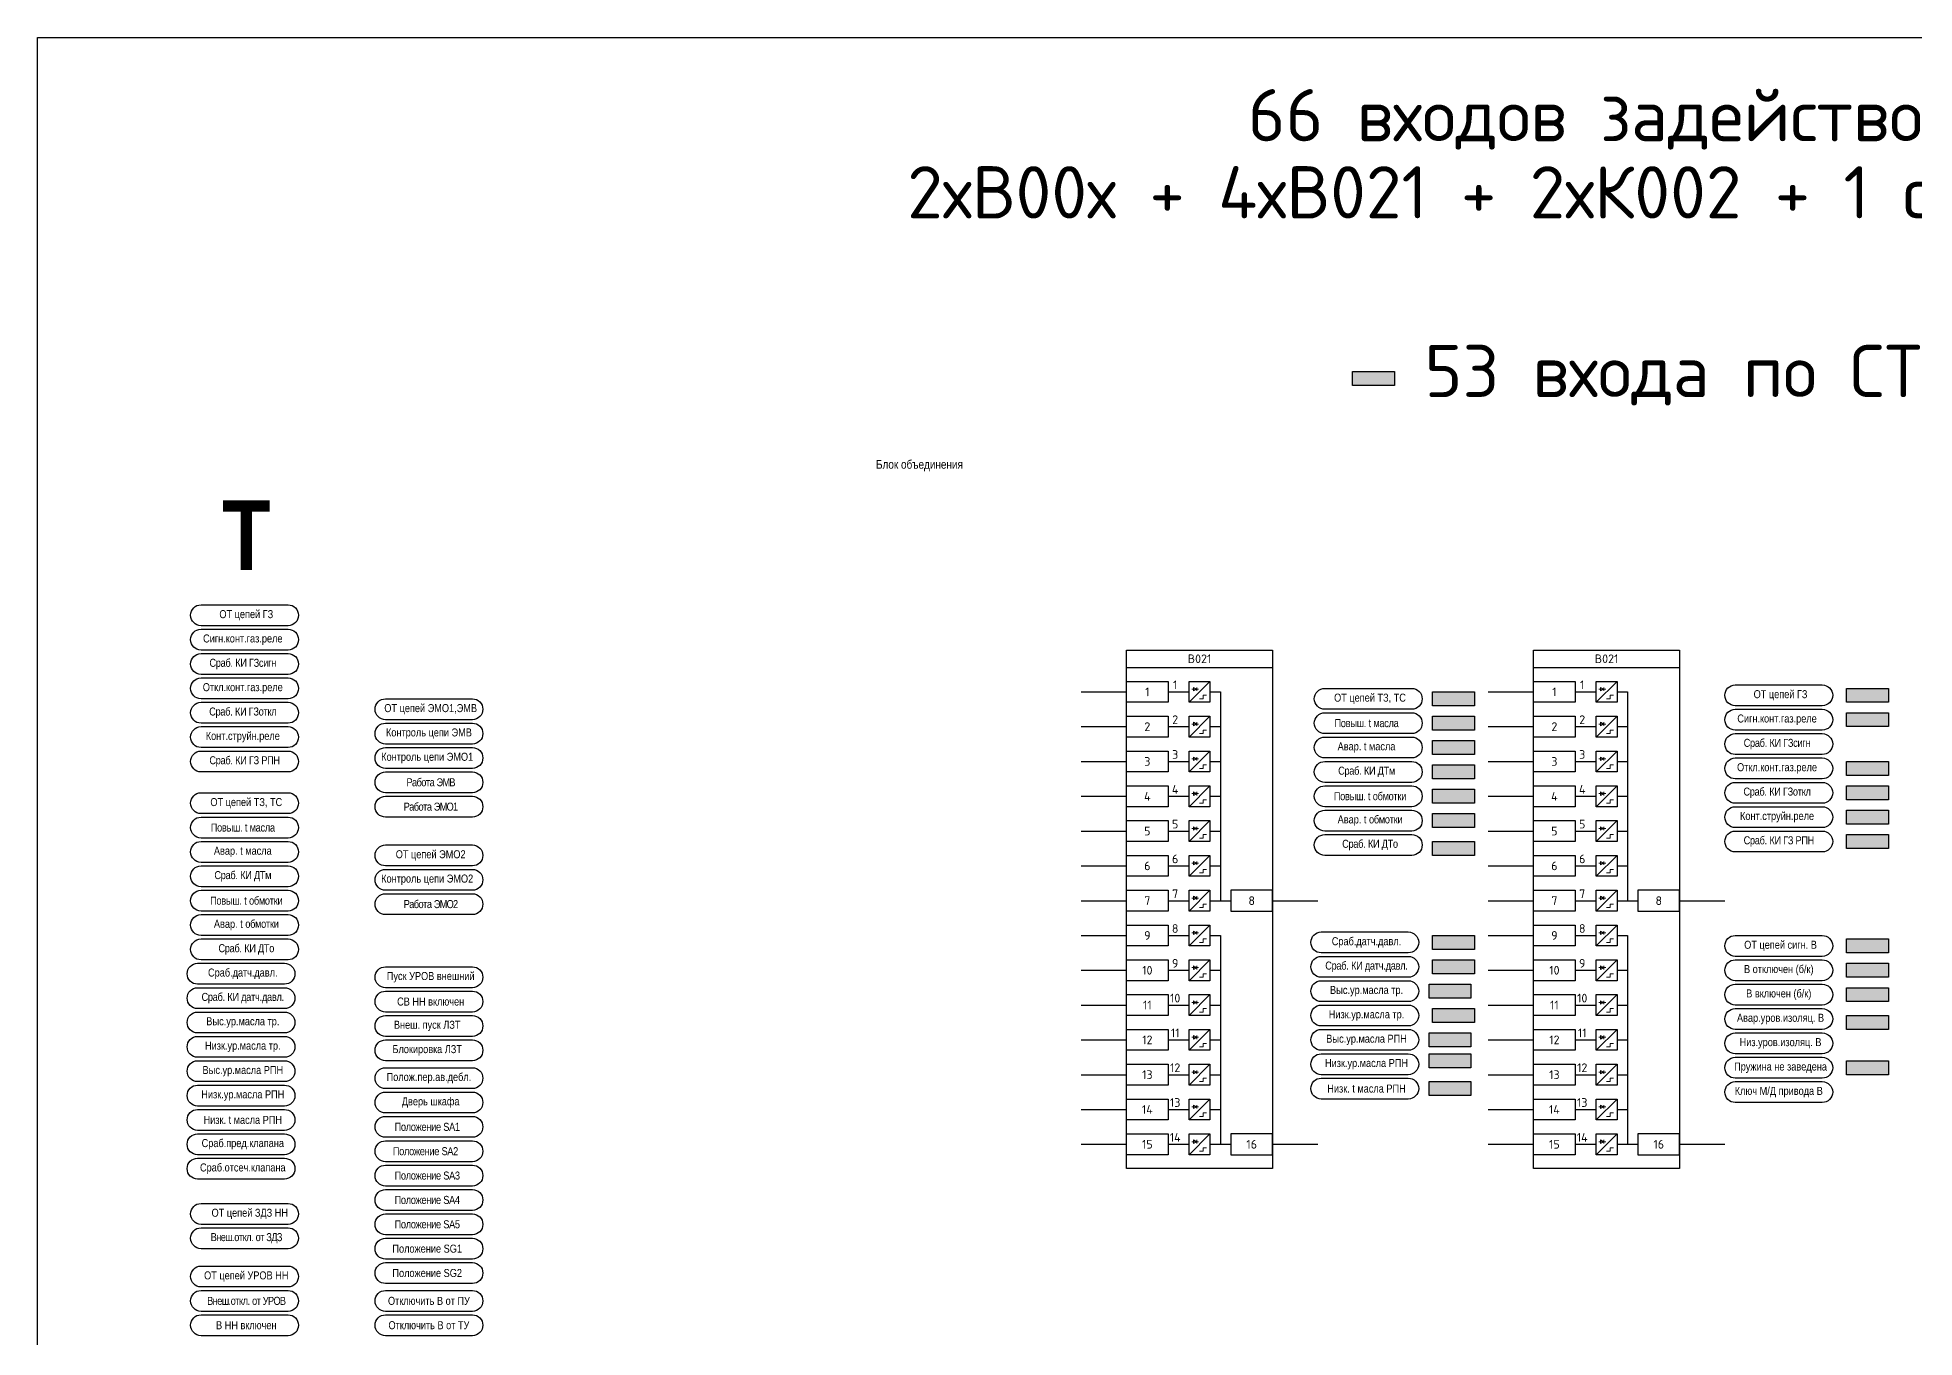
# Model space of a CAD drawing. Header units: millimetres. Extents: x 1491 to 6632, y -558 to 938.
# Drawn here: x 2745 to 3284, y 328 to 701 of the extents above; entities that cross this region are included whole.
import ezdxf
from ezdxf.enums import TextEntityAlignment as Align

# ---------------------------------------------------------------- set-up
doc = ezdxf.new("R2010")
doc.units = ezdxf.units.MM
doc.layers.add('_ОРЗ_0.3', color=7, linetype='Continuous', lineweight=30)
doc.layers.add('TEXT', color=7, linetype='Continuous', lineweight=25)
doc.layers.add('Основная', color=7, linetype='Continuous')
doc.styles.add('2.5_Gost_RD', font='ARIALN.TTF', dxfattribs={"height": 2.5})
doc.styles.add('2.5_ISOCPEUR', font='isocpeur.ttf', dxfattribs={"width": 0.9, "height": 2.5})
doc.styles.add('2.5_ISOCPEUR_1', font='isocpeur.ttf', dxfattribs={"height": 2.5})

# ---------------------------------------------------------------- blocks, each defined once
blk = doc.blocks.new('*U42')
at = {"layer": 'Основная', "color": 0}
for p, q in [((0, 0), (2, 0)), ((2, 0), (40, 0)), ((40, 0), (42, 0))]:
    blk.add_line(p, q, dxfattribs=at)
blk = doc.blocks.new('*U55')
at = {"lineweight": 13, "ltscale": 0.25}
blk.add_line((20.25, 1.25), (20.25, 0.25), dxfattribs=at)
for points in [[(0, 3), (12, 3), (12, -3), (0, -3)], [(18, 3), (24, 3), (24, -3), (18, -3)]]:
    blk.add_lwpolyline(points, close=True)
blk.add_lwpolyline([(20.25, 0.75), (19.25, 1.25), (19.25, 0.25), (20.25, 0.75)], dxfattribs=at)
at = {"lineweight": 13, "flags": 128}
for points in [[(19.5, 1.5, 0, 0, 0), (19.5, 2, 0.25, 0, 0), (19.5, 2.5, 0, 0, 0)], [(20, 1.5, 0, 0, 0), (20, 2, 0.25, 0, 0), (20, 2.5, 0, 0, 0)]]:
    blk.add_lwpolyline(points, format="xyseb", dxfattribs=at)
at = {"layer": 'Основная', "color": 0}
blk.add_line((12, 0), (18, 0), dxfattribs=at)
at = {"layer": 'Основная', "ltscale": 0.25}
blk.add_line((24, 3), (18, -3), dxfattribs=at)
at = {"layer": 'Основная', "color": 0, "lineweight": 13}
blk.add_line((18.75, 0.75), (20.75, 0.75), dxfattribs=at)
for p, q in [((21, -2), (22, -2)), ((22, -1), (23, -1)), ((22, -2), (22, -1))]:
    blk.add_line(p, q, dxfattribs=at).dxf.unprotected_set("ltscale", 0)
at = {"layer": 'Основная', "style": '2.5_ISOCPEUR'}
for tag, p in [('ОУ', (3, 6)), ('В', (6, 0)), ('K', (14, 2))]:
    blk.add_attdef(tag, text='', height=2.5, dxfattribs=at).set_placement(p, align=Align.MIDDLE_CENTER)
blk = doc.blocks.new('*U53')
blk.add_lwpolyline([(0, 3), (-12, 3), (-12, -3), (0, -3)], close=True)
at = {"layer": 'Основная', "style": '2.5_ISOCPEUR'}
for tag, p in [('ОУ', (-7, 10)), ('В', (-6, 0))]:
    blk.add_attdef(tag, text='', height=2.5, dxfattribs=at).set_placement(p, align=Align.MIDDLE_CENTER)

msp = doc.modelspace()

# ---------------------------------------------------------------- hatches: boundary and pattern name
at = {"ltscale": 100}
h = msp.add_hatch(color=3, dxfattribs=at)
h.dxf.hatch_style = 1
h.paths.add_polyline_path([(3135, 605), (3123, 605), (3123, 601), (3135, 601)])
h = msp.add_hatch(color=3, dxfattribs=at)
h.dxf.hatch_style = 1
h.paths.add_polyline_path([(3158, 513), (3146, 513), (3146, 509), (3158, 509)])
h = msp.add_hatch(color=3, dxfattribs=at)
h.dxf.hatch_style = 1
h.paths.add_polyline_path([(3277, 514), (3265, 514), (3265, 510), (3277, 510)])
h = msp.add_hatch(color=3, dxfattribs=at)
h.dxf.hatch_style = 1
h.paths.add_polyline_path([(3158, 506), (3146, 506), (3146, 502), (3158, 502)])
h = msp.add_hatch(color=3, dxfattribs=at)
h.dxf.hatch_style = 1
h.paths.add_polyline_path([(3277, 507), (3265, 507), (3265, 503), (3277, 503)])
h = msp.add_hatch(color=3, dxfattribs=at)
h.dxf.hatch_style = 1
h.paths.add_polyline_path([(3158, 499), (3146, 499), (3146, 495), (3158, 495)])
h = msp.add_hatch(color=3, dxfattribs=at)
h.dxf.hatch_style = 1
h.paths.add_polyline_path([(3158, 492), (3146, 492), (3146, 488), (3158, 488)])
h = msp.add_hatch(color=3, dxfattribs=at)
h.dxf.hatch_style = 1
h.paths.add_polyline_path([(3277, 493), (3265, 493), (3265, 489), (3277, 489)])
h = msp.add_hatch(color=3, dxfattribs=at)
h.dxf.hatch_style = 1
h.paths.add_polyline_path([(3277, 486), (3265, 486), (3265, 482), (3277, 482)])
h = msp.add_hatch(color=3, dxfattribs=at)
h.dxf.hatch_style = 1
h.paths.add_polyline_path([(3158, 485), (3146, 485), (3146, 481), (3158, 481)])
h = msp.add_hatch(color=3, dxfattribs=at)
h.dxf.hatch_style = 1
h.paths.add_polyline_path([(3158, 478), (3146, 478), (3146, 474), (3158, 474)])
h = msp.add_hatch(color=3, dxfattribs=at)
h.dxf.hatch_style = 1
h.paths.add_polyline_path([(3277, 479), (3265, 479), (3265, 475), (3277, 475)])
h = msp.add_hatch(color=3, dxfattribs=at)
h.dxf.hatch_style = 1
h.paths.add_polyline_path([(3158, 470), (3146, 470), (3146, 466), (3158, 466)])
h = msp.add_hatch(color=3, dxfattribs=at)
h.dxf.hatch_style = 1
h.paths.add_polyline_path([(3277, 472), (3265, 472), (3265, 468), (3277, 468)])
h = msp.add_hatch(color=3, dxfattribs=at)
h.dxf.hatch_style = 1
h.paths.add_polyline_path([(3158, 443), (3146, 443), (3146, 439), (3158, 439)])
h = msp.add_hatch(color=3, dxfattribs=at)
h.dxf.hatch_style = 1
h.paths.add_polyline_path([(3277, 442), (3265, 442), (3265, 438), (3277, 438)])
h = msp.add_hatch(color=3, dxfattribs=at)
h.dxf.hatch_style = 1
h.paths.add_polyline_path([(3158, 436), (3146, 436), (3146, 432), (3158, 432)])
h = msp.add_hatch(color=3, dxfattribs=at)
h.dxf.hatch_style = 1
h.paths.add_polyline_path([(3277, 435), (3265, 435), (3265, 431), (3277, 431)])
h = msp.add_hatch(color=3, dxfattribs=at)
h.dxf.hatch_style = 1
h.paths.add_polyline_path([(3157, 429), (3145, 429), (3145, 425), (3157, 425)])
h = msp.add_hatch(color=3, dxfattribs=at)
h.dxf.hatch_style = 1
h.paths.add_polyline_path([(3277, 428), (3265, 428), (3265, 424), (3277, 424)])
h = msp.add_hatch(color=3, dxfattribs=at)
h.dxf.hatch_style = 1
h.paths.add_polyline_path([(3158, 422), (3146, 422), (3146, 418), (3158, 418)])
h = msp.add_hatch(color=3, dxfattribs=at)
h.dxf.hatch_style = 1
h.paths.add_polyline_path([(3277, 420), (3265, 420), (3265, 416), (3277, 416)])
h = msp.add_hatch(color=3, dxfattribs=at)
h.dxf.hatch_style = 1
h.paths.add_polyline_path([(3157, 415), (3145, 415), (3145, 411), (3157, 411)])
h = msp.add_hatch(color=3, dxfattribs=at)
h.dxf.hatch_style = 1
h.paths.add_polyline_path([(3157, 409), (3145, 409), (3145, 405), (3157, 405)])
h = msp.add_hatch(color=3, dxfattribs=at)
h.dxf.hatch_style = 1
h.paths.add_polyline_path([(3277, 407), (3265, 407), (3265, 403), (3277, 403)])
h = msp.add_hatch(color=3, dxfattribs=at)
h.dxf.hatch_style = 1
h.paths.add_polyline_path([(3157, 401), (3145, 401), (3145, 397), (3157, 397)])

# ---------------------------------------------------------------- linework, layer by layer
for p, q in [((3085, 513), (3085, 453)), ((3202, 513), (3202, 453)), ((3085, 443), (3085, 383)), ((3202, 443), (3202, 383))]:
    msp.add_line(p, q, dxfattribs=at)
for points in [[(2745, 701), (3821, 701), (3821, -171), (2745, -171)], [(3123, 605), (3135, 605), (3135, 601), (3123, 601)], [(3146, 513), (3158, 513), (3158, 509), (3146, 509)], [(3265, 514), (3277, 514), (3277, 510), (3265, 510)], [(3146, 506), (3158, 506), (3158, 502), (3146, 502)], [(3265, 507), (3277, 507), (3277, 503), (3265, 503)], [(3146, 499), (3158, 499), (3158, 495), (3146, 495)], [(3146, 492), (3158, 492), (3158, 488), (3146, 488)], [(3265, 493), (3277, 493), (3277, 489), (3265, 489)], [(3265, 486), (3277, 486), (3277, 482), (3265, 482)], [(3146, 485), (3158, 485), (3158, 481), (3146, 481)], [(3146, 478), (3158, 478), (3158, 474), (3146, 474)], [(3265, 479), (3277, 479), (3277, 475), (3265, 475)], [(3146, 470), (3158, 470), (3158, 466), (3146, 466)], [(3265, 472), (3277, 472), (3277, 468), (3265, 468)], [(3146, 443), (3158, 443), (3158, 439), (3146, 439)], [(3265, 442), (3277, 442), (3277, 438), (3265, 438)], [(3146, 436), (3158, 436), (3158, 432), (3146, 432)], [(3265, 435), (3277, 435), (3277, 431), (3265, 431)], [(3145, 429), (3157, 429), (3157, 425), (3145, 425)], [(3265, 428), (3277, 428), (3277, 424), (3265, 424)], [(3146, 422), (3158, 422), (3158, 418), (3146, 418)], [(3265, 420), (3277, 420), (3277, 416), (3265, 416)], [(3145, 415), (3157, 415), (3157, 411), (3145, 411)], [(3145, 409), (3157, 409), (3157, 405), (3145, 405)], [(3265, 407), (3277, 407), (3277, 403), (3265, 403)], [(3145, 401), (3157, 401), (3157, 397), (3145, 397)]]:
    msp.add_lwpolyline(points, close=True, dxfattribs=at)
at = {"color": 2, "ltscale": 100}
for points in [[(2792, 532, -1), (2792, 538), (2817, 538, -1), (2817, 532)], [(2792, 525, -1), (2792, 531), (2817, 531, -1), (2817, 525)], [(2792, 518, -1), (2792, 524), (2817, 524, -1), (2817, 518)], [(2792, 511, -1), (2792, 517), (2817, 517, -1), (2817, 511)], [(3233, 509, -1), (3233, 515), (3258, 515, -1), (3258, 509)], [(2792, 504, -1), (2792, 510), (2817, 510, -1), (2817, 504)], [(3233, 502, -1), (3233, 508), (3258, 508, -1), (3258, 502)], [(2792, 497, -1), (2792, 503), (2817, 503, -1), (2817, 497)], [(3233, 495, -1), (3233, 501), (3258, 501, -1), (3258, 495)], [(2792, 490, -1), (2792, 496), (2817, 496, -1), (2817, 490)], [(3233, 488, -1), (3233, 494), (3258, 494, -1), (3258, 488)], [(3233, 481, -1), (3233, 487), (3258, 487, -1), (3258, 481)], [(3233, 474, -1), (3233, 480), (3258, 480, -1), (3258, 474)], [(3233, 467, -1), (3233, 473), (3258, 473, -1), (3258, 467)]]:
    msp.add_lwpolyline(points, format="xyb", close=True, dxfattribs=at)
at = {"ltscale": 100}
for points in [[(3045, 513), (3058, 513)], [(3082, 513), (3085, 513)], [(3162, 513), (3175, 513)], [(3199, 513), (3202, 513)], [(3045, 503), (3058, 503)], [(3082, 503), (3085, 503)], [(3162, 503), (3175, 503)], [(3199, 503), (3202, 503)], [(3045, 493), (3058, 493)], [(3082, 493), (3085, 493)], [(3162, 493), (3175, 493)], [(3199, 493), (3202, 493)], [(3045, 483), (3058, 483)], [(3082, 483), (3085, 483)], [(3162, 483), (3175, 483)], [(3199, 483), (3202, 483)], [(3045, 473), (3058, 473)], [(3082, 473), (3085, 473)], [(3162, 473), (3175, 473)], [(3199, 473), (3202, 473)], [(3045, 463), (3058, 463)], [(3082, 463), (3085, 463)], [(3162, 463), (3175, 463)], [(3199, 463), (3202, 463)], [(3045, 453), (3058, 453)], [(3082, 453), (3088, 453)], [(3100, 453), (3113, 453)], [(3162, 453), (3175, 453)], [(3199, 453), (3205, 453)], [(3217, 453), (3230, 453)], [(3045, 443), (3058, 443)], [(3082, 443), (3085, 443)], [(3162, 443), (3175, 443)], [(3199, 443), (3202, 443)], [(3045, 433), (3058, 433)], [(3082, 433), (3085, 433)], [(3162, 433), (3175, 433)], [(3199, 433), (3202, 433)], [(3045, 423), (3058, 423)], [(3082, 423), (3085, 423)], [(3162, 423), (3175, 423)], [(3199, 423), (3202, 423)], [(3045, 413), (3058, 413)], [(3082, 413), (3085, 413)], [(3162, 413), (3175, 413)], [(3199, 413), (3202, 413)], [(3045, 403), (3058, 403)], [(3082, 403), (3085, 403)], [(3162, 403), (3175, 403)], [(3199, 403), (3202, 403)], [(3045, 393), (3058, 393)], [(3082, 393), (3085, 393)], [(3162, 393), (3175, 393)], [(3199, 393), (3202, 393)], [(3045, 383), (3058, 383)], [(3082, 383), (3085, 383)], [(3082, 383), (3088, 383)], [(3100, 383), (3113, 383)], [(3162, 383), (3175, 383)], [(3199, 383), (3202, 383)], [(3199, 383), (3205, 383)], [(3217, 383), (3230, 383)]]:
    msp.add_lwpolyline(points, dxfattribs=at)
at = {"color": 1, "ltscale": 100}
for points in [[(3115, 508, -1), (3115, 514), (3140, 514, -1), (3140, 508)], [(3115, 501, -1), (3115, 507), (3140, 507, -1), (3140, 501)], [(3115, 494, -1), (3115, 500), (3140, 500, -1), (3140, 494)], [(3115, 487, -1), (3115, 493), (3140, 493, -1), (3140, 487)], [(3115, 480, -1), (3115, 486), (3140, 486, -1), (3140, 480)], [(2792, 478, -1), (2792, 484), (2817, 484, -1), (2817, 478)], [(2792, 471, -1), (2792, 477), (2817, 477, -1), (2817, 471)], [(3115, 473, -1), (3115, 479), (3140, 479, -1), (3140, 473)], [(2792, 464, -1), (2792, 470), (2817, 470, -1), (2817, 464)], [(3115, 466, -1), (3115, 472), (3140, 472, -1), (3140, 466)], [(2792, 457, -1), (2792, 463), (2817, 463, -1), (2817, 457)], [(2792, 450, -1), (2792, 456), (2817, 456, -1), (2817, 450)], [(2792, 443, -1), (2792, 449), (2817, 449, -1), (2817, 443)], [(3114, 438, -1), (3114, 444), (3139, 444, -1), (3139, 438)], [(2792, 436, -1), (2792, 442), (2817, 442, -1), (2817, 436)], [(3114, 431, -1), (3114, 437), (3139, 437, -1), (3139, 431)], [(2791, 429, -1), (2791, 435), (2816, 435, -1), (2816, 429)], [(2791, 422, -1), (2791, 428), (2816, 428, -1), (2816, 422)], [(3114, 424, -1), (3114, 430), (3139, 430, -1), (3139, 424)], [(2791, 415, -1), (2791, 421), (2816, 421, -1), (2816, 415)], [(3114, 417, -1), (3114, 423), (3139, 423, -1), (3139, 417)], [(3114, 410, -1), (3114, 416), (3139, 416, -1), (3139, 410)], [(2791, 408, -1), (2791, 414), (2816, 414, -1), (2816, 408)], [(2791, 401, -1), (2791, 407), (2816, 407, -1), (2816, 401)], [(3114, 403, -1), (3114, 409), (3139, 409, -1), (3139, 403)], [(2791, 394, -1), (2791, 400), (2816, 400, -1), (2816, 394)], [(3114, 396, -1), (3114, 402), (3139, 402, -1), (3139, 396)], [(2791, 387, -1), (2791, 393), (2816, 393, -1), (2816, 387)], [(2791, 380, -1), (2791, 386), (2816, 386, -1), (2816, 380)], [(2791, 373, -1), (2791, 379), (2816, 379, -1), (2816, 373)], [(2791, 373, -1), (2791, 379), (2816, 379, -1), (2816, 373)]]:
    msp.add_lwpolyline(points, format="xyb", close=True, dxfattribs=at)
at = {"color": 30, "ltscale": 100, "true_color": 0xf26722}
for points in [[(2845, 505, -1), (2845, 511), (2870, 511, -1), (2870, 505)], [(2845, 498, -1), (2845, 504), (2870, 504, -1), (2870, 498)], [(2845, 491, -1), (2845, 497), (2870, 497, -1), (2870, 491)], [(2845, 484, -1), (2845, 490), (2870, 490, -1), (2870, 484)], [(2845, 477, -1), (2845, 483), (2870, 483, -1), (2870, 477)]]:
    msp.add_lwpolyline(points, format="xyb", close=True, dxfattribs=at)
at = {"color": 85, "ltscale": 100, "true_color": 0x58ba48}
for points in [[(2845, 463, -1), (2845, 469), (2870, 469, -1), (2870, 463)], [(2845, 456, -1), (2845, 462), (2870, 462, -1), (2870, 456)], [(2845, 449, -1), (2845, 455), (2870, 455, -1), (2870, 449)]]:
    msp.add_lwpolyline(points, format="xyb", close=True, dxfattribs=at)
at = {"color": 6, "ltscale": 100}
for points in [[(3233, 437, -1), (3233, 443), (3258, 443, -1), (3258, 437)], [(3233, 430, -1), (3233, 436), (3258, 436, -1), (3258, 430)], [(3233, 423, -1), (3233, 429), (3258, 429, -1), (3258, 423)], [(3233, 416, -1), (3233, 422), (3258, 422, -1), (3258, 416)], [(3233, 409, -1), (3233, 415), (3258, 415, -1), (3258, 409)], [(3233, 402, -1), (3233, 408), (3258, 408, -1), (3258, 402)], [(3233, 395, -1), (3233, 401), (3258, 401, -1), (3258, 395)]]:
    msp.add_lwpolyline(points, format="xyb", close=True, dxfattribs=at)
at = {"ltscale": 100}
for points in [[(2845, 428, -1), (2845, 434), (2870, 434, -1), (2870, 428)], [(2845, 421, -1), (2845, 427), (2870, 427, -1), (2870, 421)], [(2845, 414, -1), (2845, 420), (2870, 420, -1), (2870, 414)], [(2845, 407, -1), (2845, 413), (2870, 413, -1), (2870, 407)], [(2845, 399, -1), (2845, 405), (2870, 405, -1), (2870, 399)], [(2845, 392, -1), (2845, 398), (2870, 398, -1), (2870, 392)], [(2845, 385, -1), (2845, 391), (2870, 391, -1), (2870, 385)], [(2845, 378, -1), (2845, 384), (2870, 384, -1), (2870, 378)], [(2845, 371, -1), (2845, 377), (2870, 377, -1), (2870, 371)], [(2845, 364, -1), (2845, 370), (2870, 370, -1), (2870, 364)], [(2845, 357, -1), (2845, 363), (2870, 363, -1), (2870, 357)], [(2845, 350, -1), (2845, 356), (2870, 356, -1), (2870, 350)], [(2845, 343, -1), (2845, 349), (2870, 349, -1), (2870, 343)], [(2845, 335, -1), (2845, 341), (2870, 341, -1), (2870, 335)], [(2845, 328, -1), (2845, 334), (2870, 334, -1), (2870, 328)]]:
    msp.add_lwpolyline(points, format="xyb", close=True, dxfattribs=at)
at = {"color": 3, "ltscale": 100}
for points in [[(2792, 360, -1), (2792, 366), (2817, 366, -1), (2817, 360)], [(2792, 353, -1), (2792, 359), (2817, 359, -1), (2817, 353)]]:
    msp.add_lwpolyline(points, format="xyb", close=True, dxfattribs=at)
at = {"color": 4, "ltscale": 100}
for points in [[(2792, 342, -1), (2792, 348), (2817, 348, -1), (2817, 342)], [(2792, 335, -1), (2792, 341), (2817, 341, -1), (2817, 335)], [(2792, 328, -1), (2792, 334), (2817, 334, -1), (2817, 328)]]:
    msp.add_lwpolyline(points, format="xyb", close=True, dxfattribs=at)
at = {"layer": '_ОРЗ_0.3', "ltscale": 100}
for points in [[(3058, 525), (3100, 525), (3100, 376), (3058, 376)], [(3175, 525), (3217, 525), (3217, 376), (3175, 376)]]:
    msp.add_lwpolyline(points, close=True, dxfattribs=at)

# ---------------------------------------------------------------- block references
at = {"ltscale": 0.25}
for p in [(3058, 520), (3175, 520)]:
    msp.add_blockref('*U42', p, dxfattribs=at)
at = {"layer": '_ОРЗ_0.3', "ltscale": 0.25}
ref = msp.add_blockref('*U55', (3058, 513), dxfattribs=at)
ref.add_attrib('В', '1', dxfattribs={"layer": 'Основная', "height": 2.5, "style": '2.5_ISOCPEUR'}).set_placement((3064, 513), align=Align.MIDDLE_CENTER)
ref.add_attrib('K', '1', dxfattribs={"layer": 'Основная', "height": 2.5, "style": '2.5_ISOCPEUR'}).set_placement((3072, 515), align=Align.MIDDLE_CENTER)
ref = msp.add_blockref('*U55', (3175, 513), dxfattribs=at)
ref.add_attrib('В', '1', dxfattribs={"layer": 'Основная', "height": 2.5, "style": '2.5_ISOCPEUR'}).set_placement((3181, 513), align=Align.MIDDLE_CENTER)
ref.add_attrib('K', '1', dxfattribs={"layer": 'Основная', "height": 2.5, "style": '2.5_ISOCPEUR'}).set_placement((3189, 515), align=Align.MIDDLE_CENTER)
ref = msp.add_blockref('*U55', (3058, 503), dxfattribs=at)
ref.add_attrib('В', '2', dxfattribs={"layer": 'Основная', "height": 2.5, "style": '2.5_ISOCPEUR'}).set_placement((3064, 503), align=Align.MIDDLE_CENTER)
ref.add_attrib('K', '2', dxfattribs={"layer": 'Основная', "height": 2.5, "style": '2.5_ISOCPEUR'}).set_placement((3072, 505), align=Align.MIDDLE_CENTER)
ref = msp.add_blockref('*U55', (3175, 503), dxfattribs=at)
ref.add_attrib('В', '2', dxfattribs={"layer": 'Основная', "height": 2.5, "style": '2.5_ISOCPEUR'}).set_placement((3181, 503), align=Align.MIDDLE_CENTER)
ref.add_attrib('K', '2', dxfattribs={"layer": 'Основная', "height": 2.5, "style": '2.5_ISOCPEUR'}).set_placement((3189, 505), align=Align.MIDDLE_CENTER)
ref = msp.add_blockref('*U55', (3058, 493), dxfattribs=at)
ref.add_attrib('В', '3', dxfattribs={"layer": 'Основная', "height": 2.5, "style": '2.5_ISOCPEUR'}).set_placement((3064, 493), align=Align.MIDDLE_CENTER)
ref.add_attrib('K', '3', dxfattribs={"layer": 'Основная', "height": 2.5, "style": '2.5_ISOCPEUR'}).set_placement((3072, 495), align=Align.MIDDLE_CENTER)
ref = msp.add_blockref('*U55', (3175, 493), dxfattribs=at)
ref.add_attrib('В', '3', dxfattribs={"layer": 'Основная', "height": 2.5, "style": '2.5_ISOCPEUR'}).set_placement((3181, 493), align=Align.MIDDLE_CENTER)
ref.add_attrib('K', '3', dxfattribs={"layer": 'Основная', "height": 2.5, "style": '2.5_ISOCPEUR'}).set_placement((3189, 495), align=Align.MIDDLE_CENTER)
ref = msp.add_blockref('*U55', (3058, 483), dxfattribs=at)
ref.add_attrib('В', '4', dxfattribs={"layer": 'Основная', "height": 2.5, "style": '2.5_ISOCPEUR'}).set_placement((3064, 483), align=Align.MIDDLE_CENTER)
ref.add_attrib('K', '4', dxfattribs={"layer": 'Основная', "height": 2.5, "style": '2.5_ISOCPEUR'}).set_placement((3072, 485), align=Align.MIDDLE_CENTER)
ref = msp.add_blockref('*U55', (3175, 483), dxfattribs=at)
ref.add_attrib('В', '4', dxfattribs={"layer": 'Основная', "height": 2.5, "style": '2.5_ISOCPEUR'}).set_placement((3181, 483), align=Align.MIDDLE_CENTER)
ref.add_attrib('K', '4', dxfattribs={"layer": 'Основная', "height": 2.5, "style": '2.5_ISOCPEUR'}).set_placement((3189, 485), align=Align.MIDDLE_CENTER)
ref = msp.add_blockref('*U55', (3058, 473), dxfattribs=at)
ref.add_attrib('В', '5', dxfattribs={"layer": 'Основная', "height": 2.5, "style": '2.5_ISOCPEUR'}).set_placement((3064, 473), align=Align.MIDDLE_CENTER)
ref.add_attrib('K', '5', dxfattribs={"layer": 'Основная', "height": 2.5, "style": '2.5_ISOCPEUR'}).set_placement((3072, 475), align=Align.MIDDLE_CENTER)
ref = msp.add_blockref('*U55', (3175, 473), dxfattribs=at)
ref.add_attrib('В', '5', dxfattribs={"layer": 'Основная', "height": 2.5, "style": '2.5_ISOCPEUR'}).set_placement((3181, 473), align=Align.MIDDLE_CENTER)
ref.add_attrib('K', '5', dxfattribs={"layer": 'Основная', "height": 2.5, "style": '2.5_ISOCPEUR'}).set_placement((3189, 475), align=Align.MIDDLE_CENTER)
ref = msp.add_blockref('*U55', (3058, 463), dxfattribs=at)
ref.add_attrib('В', '6', dxfattribs={"layer": 'Основная', "height": 2.5, "style": '2.5_ISOCPEUR'}).set_placement((3064, 463), align=Align.MIDDLE_CENTER)
ref.add_attrib('K', '6', dxfattribs={"layer": 'Основная', "height": 2.5, "style": '2.5_ISOCPEUR'}).set_placement((3072, 465), align=Align.MIDDLE_CENTER)
ref = msp.add_blockref('*U55', (3175, 463), dxfattribs=at)
ref.add_attrib('В', '6', dxfattribs={"layer": 'Основная', "height": 2.5, "style": '2.5_ISOCPEUR'}).set_placement((3181, 463), align=Align.MIDDLE_CENTER)
ref.add_attrib('K', '6', dxfattribs={"layer": 'Основная', "height": 2.5, "style": '2.5_ISOCPEUR'}).set_placement((3189, 465), align=Align.MIDDLE_CENTER)
ref = msp.add_blockref('*U55', (3058, 453), dxfattribs=at)
ref.add_attrib('В', '7', dxfattribs={"layer": 'Основная', "height": 2.5, "style": '2.5_ISOCPEUR'}).set_placement((3064, 453), align=Align.MIDDLE_CENTER)
ref.add_attrib('K', '7', dxfattribs={"layer": 'Основная', "height": 2.5, "style": '2.5_ISOCPEUR'}).set_placement((3072, 455), align=Align.MIDDLE_CENTER)
ref = msp.add_blockref('*U53', (3100, 453), dxfattribs=at)
ref.add_attrib('В', '8', dxfattribs={"layer": 'Основная', "height": 2.5, "style": '2.5_ISOCPEUR'}).set_placement((3094, 453), align=Align.MIDDLE_CENTER)
ref = msp.add_blockref('*U55', (3175, 453), dxfattribs=at)
ref.add_attrib('В', '7', dxfattribs={"layer": 'Основная', "height": 2.5, "style": '2.5_ISOCPEUR'}).set_placement((3181, 453), align=Align.MIDDLE_CENTER)
ref.add_attrib('K', '7', dxfattribs={"layer": 'Основная', "height": 2.5, "style": '2.5_ISOCPEUR'}).set_placement((3189, 455), align=Align.MIDDLE_CENTER)
ref = msp.add_blockref('*U53', (3217, 453), dxfattribs=at)
ref.add_attrib('В', '8', dxfattribs={"layer": 'Основная', "height": 2.5, "style": '2.5_ISOCPEUR'}).set_placement((3211, 453), align=Align.MIDDLE_CENTER)
ref = msp.add_blockref('*U55', (3058, 443), dxfattribs=at)
ref.add_attrib('В', '9', dxfattribs={"layer": 'Основная', "height": 2.5, "style": '2.5_ISOCPEUR'}).set_placement((3064, 443), align=Align.MIDDLE_CENTER)
ref.add_attrib('K', '8', dxfattribs={"layer": 'Основная', "height": 2.5, "style": '2.5_ISOCPEUR'}).set_placement((3072, 445), align=Align.MIDDLE_CENTER)
ref = msp.add_blockref('*U55', (3175, 443), dxfattribs=at)
ref.add_attrib('В', '9', dxfattribs={"layer": 'Основная', "height": 2.5, "style": '2.5_ISOCPEUR'}).set_placement((3181, 443), align=Align.MIDDLE_CENTER)
ref.add_attrib('K', '8', dxfattribs={"layer": 'Основная', "height": 2.5, "style": '2.5_ISOCPEUR'}).set_placement((3189, 445), align=Align.MIDDLE_CENTER)
ref = msp.add_blockref('*U55', (3058, 433), dxfattribs=at)
ref.add_attrib('В', '10', dxfattribs={"layer": 'Основная', "height": 2.5, "style": '2.5_ISOCPEUR'}).set_placement((3064, 433), align=Align.MIDDLE_CENTER)
ref.add_attrib('K', '9', dxfattribs={"layer": 'Основная', "height": 2.5, "style": '2.5_ISOCPEUR'}).set_placement((3072, 435), align=Align.MIDDLE_CENTER)
ref = msp.add_blockref('*U55', (3175, 433), dxfattribs=at)
ref.add_attrib('В', '10', dxfattribs={"layer": 'Основная', "height": 2.5, "style": '2.5_ISOCPEUR'}).set_placement((3181, 433), align=Align.MIDDLE_CENTER)
ref.add_attrib('K', '9', dxfattribs={"layer": 'Основная', "height": 2.5, "style": '2.5_ISOCPEUR'}).set_placement((3189, 435), align=Align.MIDDLE_CENTER)
ref = msp.add_blockref('*U55', (3058, 423), dxfattribs=at)
ref.add_attrib('В', '11', dxfattribs={"layer": 'Основная', "height": 2.5, "style": '2.5_ISOCPEUR'}).set_placement((3064, 423), align=Align.MIDDLE_CENTER)
ref.add_attrib('K', '10', dxfattribs={"layer": 'Основная', "height": 2.5, "style": '2.5_ISOCPEUR'}).set_placement((3072, 425), align=Align.MIDDLE_CENTER)
ref = msp.add_blockref('*U55', (3175, 423), dxfattribs=at)
ref.add_attrib('В', '11', dxfattribs={"layer": 'Основная', "height": 2.5, "style": '2.5_ISOCPEUR'}).set_placement((3181, 423), align=Align.MIDDLE_CENTER)
ref.add_attrib('K', '10', dxfattribs={"layer": 'Основная', "height": 2.5, "style": '2.5_ISOCPEUR'}).set_placement((3189, 425), align=Align.MIDDLE_CENTER)
ref = msp.add_blockref('*U55', (3058, 413), dxfattribs=at)
ref.add_attrib('В', '12', dxfattribs={"layer": 'Основная', "height": 2.5, "style": '2.5_ISOCPEUR'}).set_placement((3064, 413), align=Align.MIDDLE_CENTER)
ref.add_attrib('K', '11', dxfattribs={"layer": 'Основная', "height": 2.5, "style": '2.5_ISOCPEUR'}).set_placement((3072, 415), align=Align.MIDDLE_CENTER)
ref = msp.add_blockref('*U55', (3175, 413), dxfattribs=at)
ref.add_attrib('В', '12', dxfattribs={"layer": 'Основная', "height": 2.5, "style": '2.5_ISOCPEUR'}).set_placement((3181, 413), align=Align.MIDDLE_CENTER)
ref.add_attrib('K', '11', dxfattribs={"layer": 'Основная', "height": 2.5, "style": '2.5_ISOCPEUR'}).set_placement((3189, 415), align=Align.MIDDLE_CENTER)
ref = msp.add_blockref('*U55', (3058, 403), dxfattribs=at)
ref.add_attrib('В', '13', dxfattribs={"layer": 'Основная', "height": 2.5, "style": '2.5_ISOCPEUR'}).set_placement((3064, 403), align=Align.MIDDLE_CENTER)
ref.add_attrib('K', '12', dxfattribs={"layer": 'Основная', "height": 2.5, "style": '2.5_ISOCPEUR'}).set_placement((3072, 405), align=Align.MIDDLE_CENTER)
ref = msp.add_blockref('*U55', (3175, 403), dxfattribs=at)
ref.add_attrib('В', '13', dxfattribs={"layer": 'Основная', "height": 2.5, "style": '2.5_ISOCPEUR'}).set_placement((3181, 403), align=Align.MIDDLE_CENTER)
ref.add_attrib('K', '12', dxfattribs={"layer": 'Основная', "height": 2.5, "style": '2.5_ISOCPEUR'}).set_placement((3189, 405), align=Align.MIDDLE_CENTER)
ref = msp.add_blockref('*U55', (3058, 393), dxfattribs=at)
ref.add_attrib('В', '14', dxfattribs={"layer": 'Основная', "height": 2.5, "style": '2.5_ISOCPEUR'}).set_placement((3064, 393), align=Align.MIDDLE_CENTER)
ref.add_attrib('K', '13', dxfattribs={"layer": 'Основная', "height": 2.5, "style": '2.5_ISOCPEUR'}).set_placement((3072, 395), align=Align.MIDDLE_CENTER)
ref = msp.add_blockref('*U55', (3175, 393), dxfattribs=at)
ref.add_attrib('В', '14', dxfattribs={"layer": 'Основная', "height": 2.5, "style": '2.5_ISOCPEUR'}).set_placement((3181, 393), align=Align.MIDDLE_CENTER)
ref.add_attrib('K', '13', dxfattribs={"layer": 'Основная', "height": 2.5, "style": '2.5_ISOCPEUR'}).set_placement((3189, 395), align=Align.MIDDLE_CENTER)
ref = msp.add_blockref('*U55', (3058, 383), dxfattribs=at)
ref.add_attrib('В', '15', dxfattribs={"layer": 'Основная', "height": 2.5, "style": '2.5_ISOCPEUR'}).set_placement((3064, 383), align=Align.MIDDLE_CENTER)
ref.add_attrib('K', '14', dxfattribs={"layer": 'Основная', "height": 2.5, "style": '2.5_ISOCPEUR'}).set_placement((3072, 385), align=Align.MIDDLE_CENTER)
ref = msp.add_blockref('*U53', (3100, 383), dxfattribs=at)
ref.add_attrib('В', '16', dxfattribs={"layer": 'Основная', "height": 2.5, "style": '2.5_ISOCPEUR'}).set_placement((3094, 383), align=Align.MIDDLE_CENTER)
ref = msp.add_blockref('*U55', (3175, 383), dxfattribs=at)
ref.add_attrib('В', '15', dxfattribs={"layer": 'Основная', "height": 2.5, "style": '2.5_ISOCPEUR'}).set_placement((3181, 383), align=Align.MIDDLE_CENTER)
ref.add_attrib('K', '14', dxfattribs={"layer": 'Основная', "height": 2.5, "style": '2.5_ISOCPEUR'}).set_placement((3189, 385), align=Align.MIDDLE_CENTER)
ref = msp.add_blockref('*U53', (3217, 383), dxfattribs=at)
ref.add_attrib('В', '16', dxfattribs={"layer": 'Основная', "height": 2.5, "style": '2.5_ISOCPEUR'}).set_placement((3211, 383), align=Align.MIDDLE_CENTER)

# ---------------------------------------------------------------- texts
at = {"ltscale": 0.25, "attachment_point": 5, "style": '2.5_ISOCPEUR_1'}
for s, insert, char_height, width in [('66 входов задействовано', (3211, 677.5), 15, 356.9341), ('2хВ00х + 4хВ021 + 2хК002 + {\\C3;1 слот резервный}', (3212, 654.5), 15, 525.8681), ('53 входа по СТО', (3221, 604), 15, 356.9341), ('B021', (3079, 522.5), 2.5, 42), ('B021', (3196, 522.5), 2.5, 42)]:
    msp.add_mtext(s, dxfattribs=dict(at, insert=insert, char_height=char_height, width=width))
at = {"ltscale": 100, "attachment_point": 5, "style": '2.5_Gost_RD'}
for s, insert, char_height, width in [('\\pxsm0.7;Блок объединения', (2998.5, 578), 2.5, 41), ('{\\fArial Narrow|b1|i0|c204|p34;Т}', (2805, 558), 20, 1350), ('\\A1;\\pxsm0.7;Конт.струйн.реле', (2804, 500), 2.3, 31), ('\\A1;\\pxsm0.7;{\\T0.95;Сраб. КИ ГЗ РПН}', (2804.5, 493), 2.3, 31), ('\\A1;\\pxsm0.7;Конт.струйн.реле', (3245, 477), 2.3, 31), ('\\A1;\\pxsm0.7;{\\T0.95;Сраб. КИ ГЗ РПН}', (3245.5, 470), 2.3, 31), ('Пуск УРОВ внешний', (2858, 431), 2.3, 31), ('\\A1;\\pxsm0.7;Выс.ур.масла тр.', (3127, 427), 2.3, 31), ('СВ НН включен', (2858, 424), 2.3, 31), ('\\A1;\\pxsm0.7;Низк.ур.масла тр.', (3127, 420), 2.3, 29.7748), ('\\A1;\\pxsm0.7;Выс.ур.масла тр.', (2804, 418), 2.3, 31), ('\\A1;\\pxsm0.7;Низк.ур.масла тр.', (2804, 411), 2.3, 29.7748), ('\\A1;\\pxsm0.7;Выс.ур.масла РПН', (3127, 413), 2.3, 31), ('\\A1;\\pxsm0.7;Выс.ур.масла РПН', (2804, 404), 2.3, 31), ('\\A1;\\pxsm0.7;Низк.ур.масла РПН', (3127, 406), 2.3, 29.7748), ('\\pxsm0.7;Полож.пер.ав.дебл.', (2857.5, 402), 2.3, 31), ('\\A1;\\pxsm0.7;Низк. t масла РПН', (3127, 399), 2.3, 29.7748), ('\\A1;\\pxsm0.7;Низк.ур.масла РПН', (2804, 397), 2.3, 29.7748), ('\\A1;\\pxsm0.7;Низк. t масла РПН', (2804, 390), 2.3, 29.7748), ('\\A1;\\pxsm0.7;Сраб.пред.клапана', (2804, 383), 2.3, 31), ('\\A1;\\pxsm0.7;Сраб.отсеч.клапана', (2804, 376), 2.3, 31), ('\\pxsm0.7;ОТ цепей ЗДЗ НН', (2806, 363), 2.3, 31), ('\\pxsm0.7;{\\T0.9;Внеш.откл. от ЗДЗ}', (2805, 356), 2.3, 31), ('\\pxsm0.7;ОТ цепей УРОВ НН', (2805, 345), 2.3, 31), ('\\pxsm0.7;{\\T0.9;Внеш.откл. от УРОВ}', (2805, 338), 2.3, 31), ('В НН включен', (2805, 331), 2.3, 28)]:
    msp.add_mtext(s, dxfattribs=dict(at, insert=insert, char_height=char_height, width=width))
at = {"color": 6, "ltscale": 100, "insert": (3246, 440), "char_height": 2.3, "width": 31, "attachment_point": 5, "style": '2.5_Gost_RD'}
msp.add_mtext('\\pxsm0.7;ОТ цепей сигн. В', dxfattribs=at)
at = {"layer": 'TEXT', "ltscale": 100, "char_height": 2.3, "attachment_point": 5, "style": '2.5_Gost_RD'}
for s, insert, width in [('\\pxsm0.7;ОТ цепей ГЗ', (2805, 535), 31), ('\\A1;\\pxsm0.7;Сигн.конт.газ.реле', (2804, 528), 31), ('\\A1;\\pxsm0.7;{\\T0.95;Сраб. КИ ГЗсигн}', (2804, 521), 31), ('\\A1;\\pxsm0.7;Откл.конт.газ.реле', (2804, 514), 31), ('\\pxsm0.7;ОТ цепей ТЗ, ТС', (3128, 511), 31), ('\\pxsm0.7;ОТ цепей ГЗ', (3246, 512), 31), ('\\A1;\\pxsm0.7;{\\T0.95;Сраб. КИ ГЗоткл}', (2804, 507), 31), ('\\pxsm0.7;ОТ цепей ЭМО1,ЭМВ', (2858, 508), 31), ('\\pxsm0.7;Контроль цепи ЭМВ', (2857.5, 501), 28), ('\\A1;\\pxsm0.7;{\\T0.95;Повыш. t масла }', (3127, 504), 31), ('\\A1;\\pxsm0.7;Сигн.конт.газ.реле', (3245, 505), 31), ('\\A1;\\pxsm0.7;Авар. t масла', (3127, 497), 31), ('\\A1;\\pxsm0.7;{\\T0.95;Сраб. КИ ГЗсигн}', (3245, 498), 31), ('\\pxsm0.7;Контроль цепи ЭМО1', (2857, 494), 28), ('\\A1;\\pxsm0.7;{\\T0.95;Сраб. КИ ДТм}', (3127, 490), 31), ('\\A1;\\pxsm0.7;Откл.конт.газ.реле', (3245, 491), 31), ('\\pxsm0.7;{\\T0.9;Работа ЭМВ}', (2858, 487), 31), ('\\A1;\\pxsm0.7;{\\T0.95;Сраб. КИ ГЗоткл}', (3245, 484), 31), ('\\pxsm0.7;ОТ цепей ТЗ, ТС', (2805, 481), 31), ('\\pxsm0.7;{\\T0.9;Работа ЭМО1}', (2858, 480), 31), ('\\A1;\\pxsm0.7;{\\T0.95;Повыш. t обмотки}', (3128, 483), 31), ('\\A1;\\pxsm0.7;{\\T0.95;Повыш. t масла }', (2804, 474), 31), ('\\A1;\\pxsm0.7;Авар. t {\\T0.95;обмотки}', (3128, 476), 31), ('\\A1;\\pxsm0.7;{\\T0.95;Сраб. КИ ДТо}', (3128, 469), 31), ('\\A1;\\pxsm0.7;Авар. t масла', (2804, 467), 31), ('\\pxsm0.7;ОТ цепей ЭМО2', (2858, 466), 31), ('\\A1;\\pxsm0.7;{\\T0.95;Сраб. КИ ДТм}', (2804, 460), 31), ('\\pxsm0.7;Контроль цепи ЭМО2', (2857, 459), 28), ('\\A1;\\pxsm0.7;{\\T0.95;Повыш. t обмотки}', (2805, 453), 31), ('\\pxsm0.7;{\\T0.9;Работа ЭМО2}', (2858, 452), 31), ('\\A1;\\pxsm0.7;Авар. t {\\T0.95;обмотки}', (2805, 446), 31), ('\\A1;\\pxsm0.7;Сраб.д{\\T0.95;а}тч.давл.', (3127, 441), 31), ('\\A1;\\pxsm0.7;{\\T0.95;Сраб. КИ ДТо}', (2805, 439), 31), ('\\A1;\\pxsm0.7;Сраб.д{\\T0.95;а}тч.давл.', (2804, 432), 31), ('\\A1;\\pxsm0.7;{\\T0.95;Сраб. КИ датч.давл.}', (3127, 434), 31), ('В отключен (б/к)', (3245.5, 433), 31), ('\\A1;\\pxsm0.7;{\\T0.95;Сраб. КИ датч.давл.}', (2804, 425), 31), ('В включен (б/к)', (3245.5, 426), 31), ('\\A1;\\pxsm0.7;Внеш. пуск ЛЗТ', (2857, 417), 31), ('\\pxsm0.7;Авар.уров.изоляц. В', (3246, 419), 31), ('\\A1;\\pxsm0.7;Блокировка ЛЗТ', (2857, 410), 31), ('\\pxsm0.7;Низ.уров.изоляц. В', (3246, 412), 31), ('\\pxsm0.7;Пружина не заведена', (3246, 405), 28), ('Ключ М/Д привода В', (3245.5, 398), 31), ('\\pxsm0.7;Дверь шкафа', (2858, 395), 31), ('\\pxsm0.7;{\\T0.95;Положение SA1}', (2857, 388), 31), ('\\pxsm0.7;{\\T0.95;Положение SA2}', (2856.5, 381), 31), ('\\pxsm0.7;{\\T0.95;Положение SA3}', (2857, 374), 31), ('\\pxsm0.7;{\\T0.95;Положение SA4}', (2857, 367), 31), ('\\pxsm0.7;{\\T0.95;Положение SA5}', (2857, 360), 31), ('\\pxsm0.7;Положение SG1', (2857, 353), 31), ('\\pxsm0.7;Положение SG2', (2857, 346), 31), ('Отключить В от ПУ', (2857.5, 338), 31), ('Отключить В от ТУ', (2857.5, 331), 31)]:
    msp.add_mtext(s, dxfattribs=dict(at, insert=insert, width=width))

doc.saveas('drawing.dxf')
